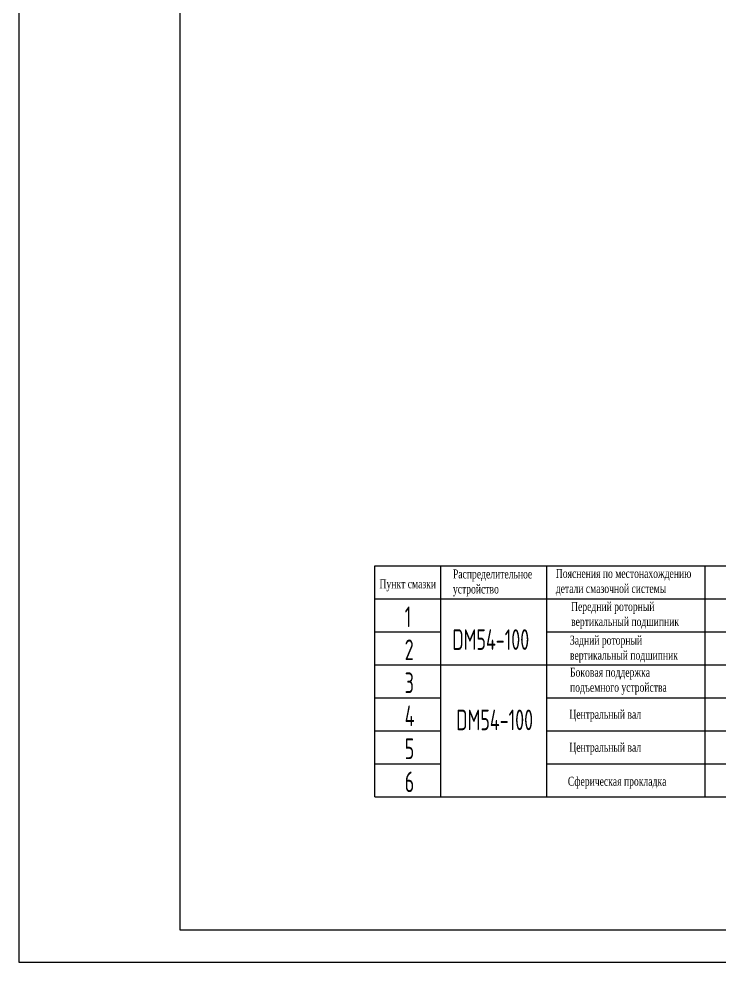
# Model space of a CAD drawing. Header units: millimetres. Extents: x 0 to 21000, y 0 to 14850.
# Drawn here: x 0 to 5441, y 0 to 7315 of the extents above; entities that cross this region are included whole.
import ezdxf

# ---------------------------------------------------------------- set-up
doc = ezdxf.new("R2010")
doc.units = ezdxf.units.MM
doc.header["$LTSCALE"] = 500
for name, color, linetype in [('01', 7, 'Continuous'), ('02', 1, 'Continuous'), ('11', 3, 'Continuous')]:
    doc.layers.add(name, color=color, linetype=linetype)
doc.styles.get("Standard").update_dxf_attribs({"font": 'isocp', "width": 0.707, "bigfont": 'intecad.shx'})

# ---------------------------------------------------------------- blocks, each defined once
blk = doc.blocks.new('*U63')
at = {"layer": '01'}
for points in [[(25, 292), (25, 5)], [(25, 5), (415, 5)]]:
    blk.add_lwpolyline(points, dxfattribs=at)
at = {"layer": '02'}
for points in [[(0, 297), (0, 0)], [(0, 0), (420, 0)]]:
    blk.add_lwpolyline(points, dxfattribs=at)

msp = doc.modelspace()

# ---------------------------------------------------------------- linework, layer by layer
at = {"layer": '01'}
for p, q in [((2762.392, 3074.47), (10020.22, 3074.47)), ((2762.392, 1282.47), (2762.392, 3074.47)), ((3274.392, 1282.47), (3274.392, 3074.47)), ((4095.075, 3074.47), (4095.075, 1282.47)), ((5323.411, 3074.47), (5323.411, 1282.47)), ((2762.392, 2818.47), (10020.22, 2818.47))]:
    msp.add_line(p, q, dxfattribs=at)
at = {"layer": '01', "color": 7, "linetype": 'Continuous'}
for p, q in [((2762.392, 2818.47), (10020.22, 2818.47)), ((2762.392, 1282.47), (10020.22, 1282.47))]:
    msp.add_line(p, q, dxfattribs=at)
at = {"layer": '02', "color": 1, "linetype": 'Continuous'}
for p, q in [((2762.392, 2562.47), (3274.392, 2562.47)), ((4095.075, 2562.47), (9515.355, 2562.47)), ((2762.392, 2306.47), (9515.355, 2306.47)), ((2762.392, 2050.47), (3274.392, 2050.47)), ((4095.075, 2050.47), (9515.355, 2050.47)), ((2762.392, 1794.47), (3274.392, 1794.47)), ((4095.075, 1794.47), (9515.355, 1794.47)), ((2762.392, 1538.47), (3274.392, 1538.47)), ((4095.075, 1538.47), (9515.355, 1538.47))]:
    msp.add_line(p, q, dxfattribs=at)

# ---------------------------------------------------------------- block references
at = {"layer": '01', "xscale": 50, "yscale": 50, "zscale": 50}
msp.add_blockref('*U63', (0, 0), dxfattribs=at)

# ---------------------------------------------------------------- texts
at = {"layer": '01', "color": 3, "char_height": 70, "attachment_point": 1}
for s, insert, width in [('{\\fTimes New Roman|b0|i0|c204|p18;Распределительное устройство}', (3368.097, 3045.613), 555.96913), ('{\\fTimes New Roman|b0|i0|c204|p18;Пояснения по местонахождению детали смазочной системы}', (4166.31, 3049.581), 1068.25501), ('{\\fTimes New Roman|b0|i0|c204|p18;Пункт смазки}', (2798.262, 2968.954), 555.96913), ('{\\fTimes New Roman|b0|i0|c204|p18;Передний роторный вертикальный подшипник}', (4284.885, 2793.248), 920.1268), ('{\\fTimes New Roman|b0|i0|c204|p18;Задний роторный вертикальный подшипник}', (4276.129, 2532.068), 920.1268), ('{\\fTimes New Roman|b0|i0|c204|p18;Боковая поддержка подъемного устройства}', (4276.747, 2283.351), 920.1268), ('{\\fTimes New Roman|b0|i0|c204|p18;Центральный вал}', (4271.429, 1957.285), 920.1268), ('{\\fTimes New Roman|b0|i0|c204|p18;Центральный вал}', (4271.429, 1701.285), 920.1268), ('{\\fTimes New Roman|b0|i0|c204|p18;Сферическая прокладка}', (4259.865, 1437.681), 920.1268)]:
    msp.add_mtext(s, dxfattribs=dict(at, insert=insert, width=width))
at = {"layer": '11', "color": 3, "linetype": 'Continuous', "width": 0.707}
for s, p in [('1', (2993.93, 2598.337)), ('DM54-100', (3363.428, 2421.476)), ('2', (2993.93, 2342.337)), ('3', (2993.93, 2086.337)), ('4', (2993.93, 1830.337)), ('DM54-100', (3393.859, 1798.482)), ('5', (2993.93, 1574.337)), ('6', (2993.93, 1318.337))]:
    msp.add_text(s, height=160, dxfattribs=at).set_placement(p)

doc.saveas('drawing.dxf')
